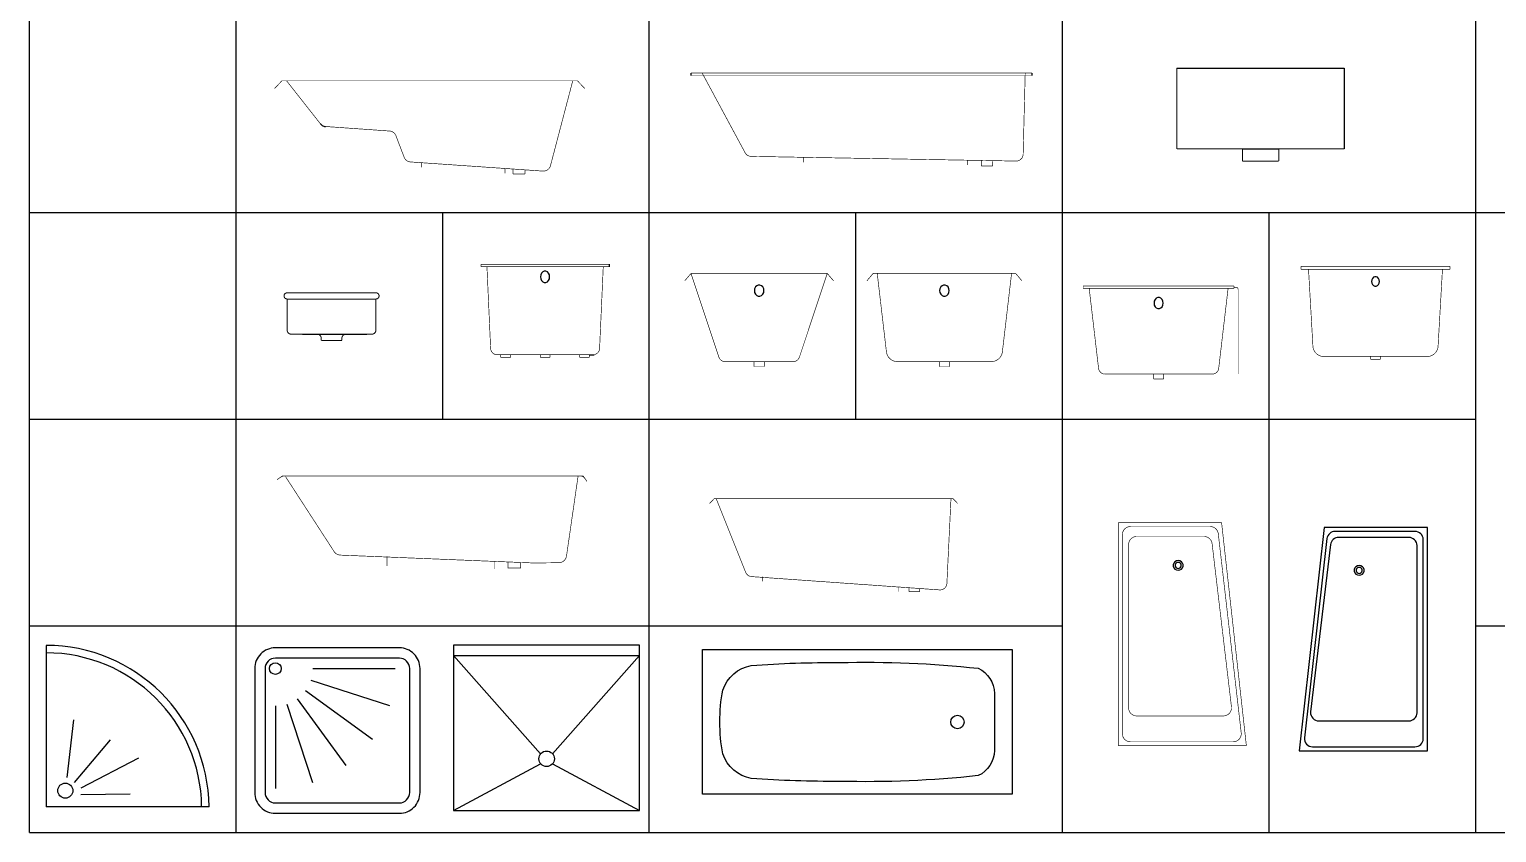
# Model space of a CAD drawing. Extents: x -72339 to 59654, y -38057 to 42097.
# Drawn here: x -17499 to -10399, y 30919 to 34805 of the extents above; entities that cross this region are included whole.
import ezdxf

# ---------------------------------------------------------------- set-up
doc = ezdxf.new("R2010")
doc.units = 0
doc.header["$MEASUREMENT"] = 0
doc.layers.get('0').update_dxf_attribs({"linetype": 'CONTINUOUS'})
doc.layers.add('HUM', color=7, linetype='CONTINUOUS')
doc.layers.add('line', color=1, linetype='CONTINUOUS')
doc.styles.add('DIM', font='txt')
doc.styles.get("Standard").update_dxf_attribs({"font": 'TXT', "bigfont": 'HZTXT'})

# ---------------------------------------------------------------- blocks, each defined once
blk = doc.blocks.new('2535')
at = {"color": 2, "const_width": 3}
for points in [[(-20, 0), (-50, -35.5)], [(0, 0), (-20, 0)], [(44, -375.3), (0, 0)], [(0, 0), (650, 0)], [(650, 0), (606, -375.3)], [(650, 0), (670, 0)], [(670, 0), (700, -35.5)], [(556.5, -426.3), (93.5, -426.3)], [(300, -426.3), (300, -450)], [(350, -450), (350, -426.3)], [(300, -450), (350, -450)]]:
    blk.add_lwpolyline(points, dxfattribs=at)
at = {"color": 2}
blk.add_lwpolyline([(348, -82.9), (346.6, -73.6), (342.6, -65.4), (336.5, -59.3), (329, -56.1), (321, -56.1), (313.5, -59.3), (307.4, -65.4), (303.4, -73.6), (302, -82.9), (303.4, -92.2), (307.4, -100.4), (313.5, -106.5), (321, -109.7), (329, -109.7), (336.5, -106.5), (342.6, -100.4), (346.6, -92.2), (348, -82.9)], dxfattribs=at)
at = {"color": 2, "const_width": 3}
for points in [[(44, -375.3, 0.374346), (93.5, -426.3, 0.374346)], [(556.5, -426.3, 0.374346), (606, -375.3, 0.374346)]]:
    blk.add_lwpolyline(points, format="xyb", dxfattribs=at)
at = {"linetype": 'Continuous', "flags": 1}
for tag in ['XVALUE', 'YVALUE']:
    blk.add_attdef(tag, (-999999, -999999), '', height=0.02, dxfattribs=at)
blk = doc.blocks.new('2529')
at = {"color": 2}
for p, q in [((0, 0), (0, -11.8)), ((1650, 0), (1650, -11.8))]:
    blk.add_line(p, q, dxfattribs=at)
at = {"color": 2, "const_width": 3}
for points in [[(0, 0), (1650, 0)], [(54.3, 0), (262.1, -385.4)], [(1607.5, -391.2), (1617.4, 0)], [(0, -11.8), (1650, -11.8)], [(289.7, -403), (1574.4, -425.7)], [(543.8, -407.4), (543.8, -431.1)], [(1337.4, -420.4), (1337.4, -444.1)], [(1405.8, -450), (1405.8, -422.8)], [(1460, -426.3), (1460, -450)], [(1460, -450), (1405.8, -450)]]:
    blk.add_lwpolyline(points, dxfattribs=at)
for points in [[(262.1, -385.4, 0.261426), (289.7, -403, 0.261426)], [(1574.4, -425.7, 0.410846), (1607.5, -391.2, 0.410846)]]:
    blk.add_lwpolyline(points, format="xyb", dxfattribs=at)
at = {"linetype": 'Continuous', "flags": 1}
for tag in ['XVALUE', 'YVALUE']:
    blk.add_attdef(tag, (-999999, -999999), '', height=0.02, dxfattribs=at)
blk = doc.blocks.new('2526')
at = {"color": 2, "const_width": 3}
for points in [[(-10.7, 0), (-32.1, -22.7)], [(-10.7, 0), (1146.4, 0)], [(0, 0), (142.3, -355.7)], [(1116, -408.6), (1135.7, 0)], [(1146.4, 0), (1167.9, -22.7)], [(169.7, -376.4), (221.3, -380)], [(221.4, -380), (1081.7, -440.9)], [(222.9, -377.3), (222.9, -400)], [(881.8, -427.3), (881.8, -450)], [(933.2, -448.9), (933.2, -431.8)], [(933.2, -448.9), (984.6, -448.9)], [(984.6, -433.5), (984.6, -448.9)]]:
    blk.add_lwpolyline(points, dxfattribs=at)
for points in [[(142.3, -355.7, 0.282958), (169.7, -376.4, 0.282958)], [(1081.7, -440.9, 0.418711), (1116, -408.6, 0.418711)]]:
    blk.add_lwpolyline(points, format="xyb", dxfattribs=at)
at = {"linetype": 'Continuous', "flags": 1}
for tag in ['XVALUE', 'YVALUE']:
    blk.add_attdef(tag, (-999999, -999999), '', height=0.02, dxfattribs=at)
blk = doc.blocks.new('1325')
blk.add_lwpolyline([(-1500, -700), (-1500, 0), (0, 0), (0, -700)], close=True)
blk.add_lwpolyline([(-86.961418, -350, -0.004863), (-85.91595, -487.909368, -0.284301), (-165.178291, -609.563556, -0.033379), (-835.641404, -637.212235, -0.020689), (-1263.203798, -623.387895, -0.26745), (-1401.273681, -504.498575, -0.046065), (-1415.02385, -350, -0.046065), (-1401.273681, -195.501425, -0.26745), (-1263.203798, -76.612105, -0.020689), (-835.641404, -62.787765, -0.033379), (-165.178291, -90.436444, -0.284301), (-85.91595, -212.090632, -0.004863)], format="xyb", close=True)
blk.add_circle((-265.486344, -350.182081), 32.557219)
at = {"style": 'DIM', "flags": 1}
for tag in ['YVALUE', 'XVALUE']:
    blk.add_attdef(tag, (-999999, -999999), '', height=0.02, dxfattribs=at)
blk = doc.blocks.new('2528')
at = {"color": 2, "const_width": 3}
for points in [[(-24.3, -1.2), (-58.9, -37.8)], [(-1.2, -1.2), (-24.3, -1.2)], [(-1.2, -1.2), (162.4, -208.9)], [(-1.2, -1.2), (1383.4, -1.2)], [(1275.8, -411.1), (1383.4, -1.2)], [(1383.4, -1.2), (1406.5, -1.2)], [(1406.5, -1.2), (1441.1, -37.8)], [(186.7, -222), (498.2, -244)], [(526.9, -264.2), (567.6, -370.6)], [(1239, -437.7), (597.4, -393.4)], [(651.3, -395.6), (651.3, -420)], [(1055.7, -423.7), (1055.7, -448.1)], [(1095, -426.7), (1095, -451.2)], [(1095, -451.2), (1152.6, -451.2)], [(1152.6, -451.2), (1152.6, -432.2)]]:
    blk.add_lwpolyline(points, dxfattribs=at)
at = {"color": 2}
blk.add_lwpolyline([(162.4, -208.9), (171.6, -217.1), (182.8, -221.5), (186.7, -222)], dxfattribs=at)
at = {"color": 2, "const_width": 3}
for points in [[(526.9, -264.2, 0.266177), (498.2, -244, 0.266177)], [(567.6, -370.6, 0.287924), (597.4, -393.4, 0.287924)], [(1239, -437.7, 0.364892), (1275.8, -411.1, 0.364892)]]:
    blk.add_lwpolyline(points, format="xyb", dxfattribs=at)
at = {"linetype": 'Continuous', "flags": 1}
for tag in ['XVALUE', 'YVALUE']:
    blk.add_attdef(tag, (-999999, -999999), '', height=0.02, dxfattribs=at)
blk = doc.blocks.new('2546')
at = {"color": 2, "const_width": 3}
for points in [[(0, 0), (-30.4, -35.5)], [(0, 0), (659.2, 0)], [(0, 0), (134.4, -403.7)], [(659.2, 0), (524.7, -403.7)], [(659.2, 0), (689.6, -35.5)], [(496.4, -426.3), (162.8, -426.3)], [(304.2, -426.3), (304.2, -450)], [(354.9, -450), (354.9, -426.3)], [(304.2, -450), (354.9, -450)]]:
    blk.add_lwpolyline(points, dxfattribs=at)
at = {"color": 2}
blk.add_lwpolyline([(352.9, -82.9), (351.5, -73.6), (347.4, -65.4), (341.2, -59.3), (333.6, -56.1), (325.5, -56.1), (317.9, -59.3), (311.7, -65.4), (307.7, -73.6), (306.3, -82.9), (307.7, -92.2), (311.7, -100.4), (317.9, -106.5), (325.5, -109.7), (333.6, -109.7), (341.2, -106.5), (347.4, -100.4), (351.5, -92.2), (352.9, -82.9)], dxfattribs=at)
at = {"color": 2, "const_width": 3}
for points in [[(134.4, -403.7, 0.30931), (162.8, -426.3, 0.30931)], [(496.4, -426.3, 0.30931), (524.7, -403.7, 0.30931)]]:
    blk.add_lwpolyline(points, format="xyb", dxfattribs=at)
at = {"style": 'DIM', "flags": 1}
for tag in ['XVALUE', 'YVALUE']:
    blk.add_attdef(tag, (-999999, -999999), '', height=0.02, dxfattribs=at)
blk = doc.blocks.new('2539')
at = {"color": 2}
blk.add_line((75, -200), (385, -200), dxfattribs=at)
at = {"color": 2, "const_width": 5}
for points in [[(0, 0, 1), (0, -30, 1)], [(430, -30, 1), (430, 0, 1)], [(0, -180, 0.414214), (20, -200, 0.414214)], [(165, -220, 0.414214), (145, -200, 0.414214)], [(285, -200, 0.414214), (265, -220, 0.414214)], [(410, -200, 0.414214), (430, -180, 0.414214)]]:
    blk.add_lwpolyline(points, format="xyb", dxfattribs=at)
for points in [[(0, 0), (330, 0)], [(330, 0), (430, 0)], [(0, -30), (0, -180)], [(0, -30), (430, -30)], [(430, -180), (430, -30)], [(20, -200), (145, -200)], [(285, -200), (410, -200)], [(165, -220), (165, -230)], [(165, -230), (265, -230)], [(265, -230), (265, -220)]]:
    blk.add_lwpolyline(points, dxfattribs=at)
at = {"style": 'DIM', "flags": 1}
for tag in ['XVALUE', 'YVALUE']:
    blk.add_attdef(tag, (-999999, -999999), '', height=0.02, dxfattribs=at)
blk = doc.blocks.new('1336')
for p, q in [((280.81395, -100), (680.36711, -100)), ((246.281558, -206.279773), (569.526855, -441.131228)), ((271.964285, -155.874583), (651.961922, -279.3433)), ((100, -280.81395), (100, -680.36711)), ((155.874583, -271.964285), (279.3433, -651.961922)), ((206.279773, -246.281558), (441.131228, -569.526855))]:
    blk.add_line(p, q)
for points in [[(100, -800), (700, -800, 0.414214), (800, -700), (800, -100, 0.414214), (700, 0), (100, 0, 0.414214), (0, -100), (0, -700, 0.414214)], [(100, -750), (700, -750, 0.414214), (750, -700), (750, -100, 0.414214), (700, -50), (100, -50, 0.414214), (50, -100), (50, -700, 0.414214)]]:
    blk.add_lwpolyline(points, format="xyb", close=True)
blk.add_circle((100, -100), 28.425182)
at = {"style": 'DIM', "flags": 1}
for tag in ['YVALUE', 'XVALUE']:
    blk.add_attdef(tag, (-999999, -999999), '', height=0.02, dxfattribs=at)
blk = doc.blocks.new('1335')
for p, q in [((0, 750), (900, 750)), ((0, 750), (421.191702, 274.006915)), ((478.808298, 274.006915), (900, 750)), ((0, 0), (421.191702, 225.993085)), ((478.808298, 225.993085), (900, 0))]:
    blk.add_line(p, q)
blk.add_lwpolyline([(0, 0), (900, 0), (900, 800), (0, 800)], close=True)
blk.add_circle((450, 250), 37.5)
at = {"style": 'DIM', "flags": 1}
for tag in ['YVALUE', 'XVALUE']:
    blk.add_attdef(tag, (-999999, -999999), '', height=0.02, dxfattribs=at)
blk = doc.blocks.new('2527')
at = {"color": 2, "const_width": 3}
for points in [[(-33.9, -17.3), (-25.3, -11.5), (-18.6, -7.2), (-13.3, -4.1), (-8.8, -2), (-4.5, -0.7), (0, 0), (5.3, 0.3), (12, 0.4)], [(-8, 0.2), (-33.9, -17.3)], [(-8, 0.2), (1448, 0.2)], [(1466.1, -26.1), (1460.1, -17.4), (1455.3, -10.9), (1451.1, -6.2), (1447.1, -3.1), (1442.8, -1.2), (1437.7, -0.2), (1431.3, 0.2), (1423, 0.3)], [(1423.3, -3), (1423.7, 0.2)], [(1448, 0.2), (1466.1, -26.1)], [(7.6, -2.9), (242.8, -365.5)], [(1422.8, -2.4), (1367.5, -384.6)], [(270.7, -382.3), (1208.2, -420.5)], [(499.2, -387.6), (499.2, -435.8)], [(1020.3, -414.6), (1020.3, -449.6)], [(1084, -431.1), (1084, -415.4)], [(1084, -431.1), (1084, -445), (1144.7, -445), (1144.7, -420.8)], [(1208.2, -420.5), (1303.7, -419.5)], [(1331.6, -419.5), (1303.7, -419.5)]]:
    blk.add_lwpolyline(points, dxfattribs=at)
for points in [[(242.8, -365.5, 0.227766), (270.7, -382.3, 0.227766)], [(1331.6, -419.5, 0.366849), (1367.5, -384.6, 0.366849)]]:
    blk.add_lwpolyline(points, format="xyb", dxfattribs=at)
at = {"linetype": 'Continuous', "flags": 1}
for tag in ['XVALUE', 'YVALUE']:
    blk.add_attdef(tag, (-999999, -999999), '', height=0.02, dxfattribs=at)
blk = doc.blocks.new('2538')
at = {"color": 2}
for p, q in [((620, 0), (620, -12.2)), ((524.6, -437.8), (547.1, -437.8))]:
    blk.add_line(p, q, dxfattribs=at)
at = {"color": 2, "const_width": 3}
for points in [[(0, -12.2), (0, 0)], [(0, 0), (620, 0)], [(620, -12.2), (0, -12.2)], [(28.6, -12.2), (46.2, -403.4)], [(573.8, -403.4), (591.4, -12.2)], [(74.7, -437.8), (545.3, -437.8)], [(95.4, -437.8), (95.4, -450)], [(95.4, -450), (143.1, -450)], [(143.1, -450), (143.1, -437.8)], [(286.2, -437.8), (286.2, -450)], [(286.2, -450), (333.8, -450)], [(333.8, -450), (333.8, -437.8)], [(476.9, -437.8), (476.9, -450)], [(476.9, -450), (524.6, -450)], [(524.6, -450), (524.6, -437.8)]]:
    blk.add_lwpolyline(points, dxfattribs=at)
at = {"color": 2}
blk.add_lwpolyline([(331.9, -60.8), (330.6, -51.2), (326.8, -42.8), (321, -36.6), (313.8, -33.3), (306.2, -33.3), (299, -36.6), (293.2, -42.8), (289.4, -51.2), (288.1, -60.8), (289.4, -70.4), (293.2, -78.8), (299, -85), (306.2, -88.4), (313.8, -88.4), (321, -85), (326.8, -78.8), (330.6, -70.4), (331.9, -60.8)], dxfattribs=at)
at = {"color": 2, "const_width": 3}
for points in [[(46.2, -403.4, 0.397592), (74.7, -437.8, 0.397592)], [(545.3, -437.8, 0.397592), (573.8, -403.4, 0.397592)]]:
    blk.add_lwpolyline(points, format="xyb", dxfattribs=at)
at = {"style": 'DIM', "flags": 1}
for tag in ['XVALUE', 'YVALUE']:
    blk.add_attdef(tag, (-999999, -999999), '', height=0.02, dxfattribs=at)
blk = doc.blocks.new('1042')
at = {"layer": 'line', "color": 0}
for p, q in [((0, 780.3), (0, 0)), ((132.8, 419.4), (100.6, 141.3)), ((309.9, 322.6), (136.8, 117.1)), ((446.7, 234), (169, 88.9)), ((789.1, 0), (0, 0)), ((406.5, 60.7), (169, 56.7))]:
    blk.add_line(p, q, dxfattribs=at)
blk.add_circle((93.4, 77.7), 36.5, dxfattribs=at)
for radius in [789.1, 753.1]:
    blk.add_arc((0, -8.9), radius, 0.64458, 90, dxfattribs=at)
blk = doc.blocks.new('2545')
at = {"color": 2}
for p, q in [((0, 0), (810, 0)), ((810, 0), (810, -391.3)), ((317, -391.3), (493, -391.3)), ((317, -450), (317, -450))]:
    blk.add_line(p, q, dxfattribs=at)
at = {"color": 2, "const_width": 5}
for points in [[(0, -391.3), (0, 0)], [(0, 0), (810, 0)], [(810, 0), (810, -391.3)], [(317, -391.3), (0, -391.3)], [(317, -450), (317, -391.3)], [(493, -391.3), (493, -450)], [(810, -391.3), (493, -391.3)], [(493, -450), (317, -450)]]:
    blk.add_lwpolyline(points, dxfattribs=at)
at = {"style": 'DIM', "flags": 1}
for tag in ['XVALUE', 'YVALUE']:
    blk.add_attdef(tag, (-999999, -999999), '', height=0.02, dxfattribs=at)
blk = doc.blocks.new('2537')
at = {"color": 2, "const_width": 3}
for points in [[(0, -14.5), (0, 0)], [(0, 0), (720, 0)], [(720, 0), (720, -14.5)], [(720, -14.5), (0, -14.5)], [(36, -14.5), (56.9, -381.4)], [(663.1, -381.4), (684, -14.5)], [(104.8, -435.5), (615.2, -435.5)], [(336, -435.5), (336, -450)], [(336, -450), (384, -450)], [(384, -450), (384, -435.5)]]:
    blk.add_lwpolyline(points, dxfattribs=at)
at = {"color": 2}
blk.add_lwpolyline([(379.2, -72.6), (378, -64.6), (374.7, -57.7), (369.6, -52.5), (363.3, -49.7), (356.7, -49.7), (350.4, -52.5), (345.3, -57.7), (342, -64.6), (340.8, -72.6), (342, -80.5), (345.3, -87.5), (350.4, -92.7), (356.7, -95.5), (363.3, -95.5), (369.6, -92.7), (374.7, -87.5), (378, -80.5), (379.2, -72.6)], dxfattribs=at)
at = {"color": 2, "const_width": 3}
for points in [[(56.9, -381.4, 0.394187), (104.8, -435.5, 0.394187)], [(615.2, -435.5, 0.394187), (663.1, -381.4, 0.394187)]]:
    blk.add_lwpolyline(points, format="xyb", dxfattribs=at)
at = {"linetype": 'Continuous', "flags": 1}
for tag in ['XVALUE', 'YVALUE']:
    blk.add_attdef(tag, (-999999, -999999), '', height=0.02, dxfattribs=at)
blk = doc.blocks.new('1316')
blk.add_lwpolyline([(0, -1080), (0, 0), (-500, 0), (-620, -1080)], close=True)
for points in [[(-446.1, -19.3, 0.382686), (-485.9, -53.7), (-595.2, -1018, 0.44646), (-555.4, -1060.7), (-60, -1060.7, 0.414214), (-20, -1022.1), (-20, -57.9, 0.414214), (-60, -19.3)], [(-429.3, -48.2, 0.381308), (-469, -82.4), (-564.9, -892.4, 0.447903), (-525.2, -935.4), (-90, -935.4, 0.414214), (-50, -896.8), (-50, -86.8, 0.414214), (-90, -48.2)]]:
    blk.add_lwpolyline(points, format="xyb", close=True)
for points in [[(-330, -184.2), (-338.2, -185.6), (-345.4, -189.6), (-350.8, -195.8), (-353.6, -203.3), (-353.6, -211.3), (-350.8, -218.9), (-345.4, -225), (-338.2, -229.1), (-330, -230.5), (-321.8, -229.1), (-314.6, -225), (-309.2, -218.9), (-306.4, -211.3), (-306.4, -203.3), (-309.2, -195.8), (-314.6, -189.6), (-321.8, -185.6), (-330, -184.2)], [(-330, -192.9), (-335.1, -193.7), (-339.6, -196.2), (-343, -200.1), (-344.8, -204.8), (-344.8, -209.8), (-343, -214.6), (-339.6, -218.4), (-335.1, -220.9), (-330, -221.8), (-324.9, -220.9), (-320.4, -218.4), (-317, -214.6), (-315.2, -209.8), (-315.2, -204.8), (-317, -200.1), (-320.4, -196.2), (-324.9, -193.7), (-330, -192.9)]]:
    blk.add_lwpolyline(points)
at = {"style": 'DIM', "flags": 1}
for tag in ['XVALUE', 'YVALUE']:
    blk.add_attdef(tag, (-999999, -999999), '', height=0.02, dxfattribs=at)
blk = doc.blocks.new('2536')
at = {"color": 2, "const_width": 3}
for points in [[(0, 0), (0, -11.8)], [(0, 0), (730.5, 0)], [(730.5, 0), (730.5, -11.8)], [(0, -11.8), (730.5, -11.8)], [(29.2, -11.8), (74.3, -395.8)], [(656.2, -395.8), (701.3, -11.8)], [(730.5, -5.9), (740.3, -5.9)], [(750, -17.8), (750, -426.3)], [(103.3, -426.3), (555.2, -426.3)], [(340.9, -426.3), (340.9, -450)], [(389.6, -450), (389.6, -426.3)], [(555.2, -426.3), (627.3, -426.3)], [(340.9, -450), (389.6, -450)]]:
    blk.add_lwpolyline(points, dxfattribs=at)
at = {"color": 2}
blk.add_lwpolyline([(387.7, -82.9), (386.3, -73.6), (382.4, -65.4), (376.5, -59.3), (369.1, -56.1), (361.4, -56.1), (354.1, -59.3), (348.1, -65.4), (344.2, -73.6), (342.9, -82.9), (344.2, -92.2), (348.1, -100.4), (354.1, -106.5), (361.4, -109.7), (369.1, -109.7), (376.5, -106.5), (382.4, -100.4), (386.3, -92.2), (387.7, -82.9)], dxfattribs=at)
at = {"color": 2, "const_width": 3}
for points in [[(750, -17.8, 0.414214), (740.3, -5.9, 0.414214)], [(74.3, -395.8, 0.373238), (103.3, -426.3, 0.373238)], [(627.3, -426.3, 0.373238), (656.2, -395.8, 0.373238)]]:
    blk.add_lwpolyline(points, format="xyb", dxfattribs=at)
at = {"linetype": 'Continuous', "flags": 1}
for tag in ['XVALUE', 'YVALUE']:
    blk.add_attdef(tag, (-999999, -999999), '', height=0.02, dxfattribs=at)
blk = doc.blocks.new('1317')
at = {"color": 2, "const_width": 3}
for points in [[(0, 0), (500, 0)], [(0, -1080), (0, 0)], [(500, 0), (620, -1080)], [(20, -1022.1), (20, -57.9)], [(60, -19.3), (444.2, -19.3)], [(90, -67.5), (414.3, -67.5)], [(484, -53.6), (595.1, -1017.9)], [(50, -896.8), (50, -106.1)], [(454.1, -101.7), (547.9, -892.4)], [(508.2, -935.4), (90, -935.4)], [(555.3, -1060.7), (60, -1060.7)], [(0, -1080), (620, -1080)]]:
    blk.add_lwpolyline(points, dxfattribs=at)
for points in [[(60, -19.3, 0.414214), (20, -57.9, 0.414214)], [(90, -67.5, 0.414214), (50, -106.1, 0.414214)], [(454.1, -101.7, 0.381219), (414.3, -67.5, 0.381219)], [(484, -53.6, 0.382162), (444.2, -19.3, 0.382162)], [(50, -896.8, 0.414214), (90, -935.4, 0.414214)], [(508.2, -935.4, 0.447996), (547.9, -892.4, 0.447996)], [(20, -1022.1, 0.414214), (60, -1060.7, 0.414214)], [(555.3, -1060.7, 0.447008), (595.1, -1017.9, 0.447008)]]:
    blk.add_lwpolyline(points, format="xyb", dxfattribs=at)
at = {"color": 2}
for points in [[(290, -184.2), (281.8, -185.6), (274.6, -189.6), (269.2, -195.8), (266.4, -203.3), (266.4, -211.3), (269.2, -218.9), (274.6, -225), (281.8, -229.1), (290, -230.5), (298.2, -229.1), (305.4, -225), (310.8, -218.9), (313.6, -211.3), (313.6, -203.3), (310.8, -195.8), (305.4, -189.6), (298.2, -185.6), (290, -184.2)], [(290, -192.9), (284.9, -193.7), (280.4, -196.2), (277, -200.1), (275.2, -204.8), (275.2, -209.8), (277, -214.6), (280.4, -218.4), (284.9, -220.9), (290, -221.8), (295.1, -220.9), (299.6, -218.4), (303, -214.6), (304.8, -209.8), (304.8, -204.8), (303, -200.1), (299.6, -196.2), (295.1, -193.7), (290, -192.9)]]:
    blk.add_lwpolyline(points, dxfattribs=at)
at = {"linetype": 'Continuous', "flags": 1}
for tag in ['XVALUE', 'YVALUE']:
    blk.add_attdef(tag, (-1012599, -1010979), '', height=0.02, dxfattribs=at)

msp = doc.modelspace()

# ---------------------------------------------------------------- linework, layer by layer
for p, q in [((-17499.1, 30919.4), (-17499.1, 41919.4)), ((-16499.1, 30919.4), (-16499.1, 41919.4)), ((-10499.1, 30919.4), (-10499.1, 41919.4)), ((-14499.1, 30919.4), (-14499.1, 35919.4)), ((-12499.1, 30919.4), (-12499.1, 35919.4)), ((-17499.1, 33919.4), (-10499.1, 33919.4)), ((-15499.1, 32919.4), (-15499.1, 33919.4)), ((-13499.1, 32919.4), (-13499.1, 33919.4)), ((-11499.1, 30919.4), (-11499.1, 33919.4)), ((-10499.1, 33919.4), (-2499.1, 33919.4)), ((-17499.1, 32919.4), (-10499.1, 32919.4)), ((-17499.1, 31919.4), (-12499.1, 31919.4)), ((-10499.1, 31919.4), (-2499.1, 31919.4)), ((-17499.1, 30919.4), (-2499.1, 30919.4))]:
    msp.add_line(p, q)

# ---------------------------------------------------------------- block references
for name, p in [('2529', (-14297.7, 34593.5)), ('2545', (-11946.3, 34617.6)), ('2528', (-16253.1, 34557)), ('2538', (-15313.4, 33668.8)), ('2537', (-11345.3, 33658.2)), ('2546', (-14297.3, 33624.1)), ('2535', (-13396.3, 33624.1)), ('2539', (-16251.8, 33530.5)), ('2536', (-12399.9, 33563.6)), ('2527', (-16267, 32644.2)), ('2526', (-14175.2, 32534.3)), ('1317', (-12230.1, 32419.4)), ('1316', (-10734.3, 32395.4)), ('1336', (-16408.7, 31813.1)), ('1335', (-15446.2, 31026.6)), ('1325', (-12742.6, 31804.7))]:
    msp.add_blockref(name, p)
at = {"layer": 'HUM'}
msp.add_blockref('1042', (-17418.4, 31044.9), dxfattribs=at)

doc.saveas('drawing.dxf')
